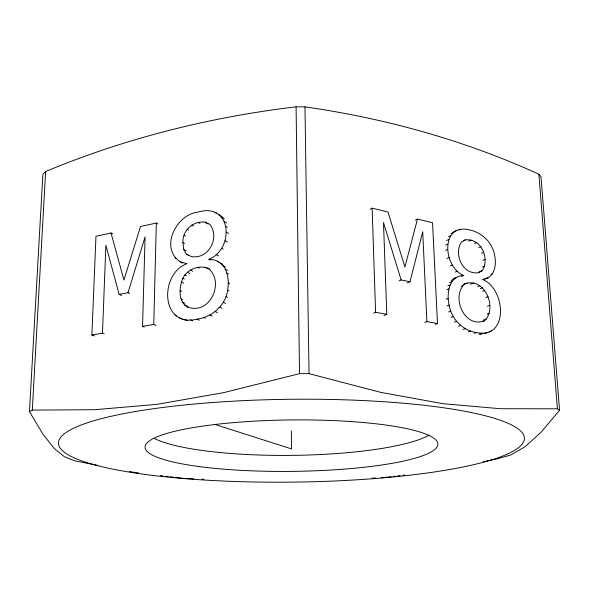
<?xml version="1.0" encoding="UTF-8"?>
<svg xmlns="http://www.w3.org/2000/svg" width="589" height="589" viewBox="0 0 589 589"><rect width="100%" height="100%" fill="white"/><g stroke="black" fill="none" stroke-linecap="round" stroke-linejoin="round"><path stroke-width="0.88" d="M461.585 276.403L463.727 275.49C442.67 267.281 440.152 221.714 470.331 230.1C480.58 232.441 489.349 239.959 493.111 249.788C496.844 259.764 497.064 275.49 484.776 279.179M156.188 325.496L153.758 324.458L156.321 223.032L140.535 226.493L123.926 280.033L111.019 232.964L95.97 236.263L91.884 334.986L94.431 335.951M144.187 327.05L142.56 326.365L145.078 236.911L128.004 292.704L119.14 294.367L105.873 245.289L102.479 333.183L104.165 333.838M97.531 465.317L74.656 460.804L64.525 456.799L54.173 448.457L42.864 434.049L29.45 411.615L32.292 410.099L45.625 171.517C125.604 138.194 210.126 117.093 296.09 106.815L304.962 106.881C385.64 118.352 464.662 140.388 538.876 174.189L541.019 176.958L559.55 410.283L540.886 432.429L525.123 446.698L510.678 455.01L496.52 459.052L483.105 461.769M29.45 411.615L42.879 174.307L45.625 171.517M464.677 283.986C450.74 296.635 464.5 328.986 484.659 320.674C498.228 307.112 483.569 274.975 463.241 284.583M465.339 239.878L461.349 242.027C453.567 254.249 462.498 275.011 478.474 272.759L482.413 270.565C489.893 258.35 481.154 237.949 465.339 239.878L463.219 240.864M488.384 277.691L482.501 279.503C505.576 288.271 509.389 339.558 476.346 332.564C462.475 330.466 451.358 318.804 449.112 305.073C446.462 293.675 448.759 275.91 463.727 275.49M180.16 261.847L187.007 263.644C159.221 273.701 160.341 328.11 196.984 319.164C212.018 317.154 225.506 305.536 227.641 290.178C230.108 276.477 225.624 259.337 208.867 259.344C234.716 248.897 231.705 202.402 198.537 211.959C175.485 214.168 158.154 250.384 182.494 263.084M182.936 242.624C182.273 230.571 193.126 220.654 205.038 222.134L209.868 224.357C220.176 237.507 208.675 259.705 191.359 256.568L186.617 254.286L183.775 249.611L182.936 242.624L184.475 243.478M188.443 307.436C177.672 302.54 179.093 287.403 182.818 278.251C187.39 268.827 200.451 264.063 209.713 269.092M407.198 283L409.988 281.763L422.711 231.749L426.885 321.616L424.75 322.448M435.352 324.37L437.494 323.545L432.54 222.708L417.483 219.079L404.908 266.994L387.945 211.959L372.145 208.153L370.142 209.264M415.422 220.139L417.483 219.079M453.007 232.228L456.519 230.542M451.108 233.649L453.213 232.64M459.045 230.078L460.451 229.401M448.45 236.704L450.556 235.696M446.639 240.518L448.744 239.517M445.659 245.083L447.765 244.096M445.534 250.413L447.647 249.434M468.8 241.151L470.928 240.172M474.543 243.522L476.678 242.55M446.896 258.49L449.017 257.526M399.04 280.894L401.124 279.959L409.988 281.763M478.842 247.571L480.985 246.607M450.276 265.978L452.404 265.035M481.618 253.196L483.76 252.254M455.319 272.052L457.454 271.124M482.862 260.331L485.019 259.396M453.199 278.803L456.762 277.279M373.522 313.157L375.583 312.28L386.789 314.312L383.483 222.554L401.124 279.959M451.174 280.393L454.023 279.179M482.457 267.001L484.614 266.081M449.657 282.654L451.792 281.748M478.82 272.081L482.413 270.565M447.934 285.886L450.07 284.988M384.006 315.476L386.789 314.312M446.779 289.736L448.914 288.846M465.03 283.861L467.18 282.963M461.165 286.313L462.601 285.717M491.116 274.378L492.566 273.782M470.589 284.244L473.468 283.059M446.182 299.286L448.325 298.409M477.708 286.526L479.873 285.643M480.359 288.625L482.531 287.749M482.663 291.26L484.835 290.392M446.963 305.934L449.112 305.073M448.597 311.979L450.747 311.132M485.881 297.651L488.06 296.797M451.078 317.405L453.236 316.573M487.427 306.251L489.614 305.411M454.391 322.198L456.563 321.38M486.97 314.099L489.164 313.282M458.441 326.254L460.613 325.452M483.731 319.908L486.654 318.833M482.465 321.476L484.659 320.674M463.087 329.465L465.266 328.669M468.336 331.828L470.523 331.04M474.16 333.352L476.346 332.564M479.181 334.177L482.111 333.138M489.179 331.835L491.388 331.055M484.18 333.668L487.118 332.63M559.55 410.283L557.393 408.81L500.378 408.714L442.876 403.686L380.855 392.384L309.041 373.647L299.514 373.662L223.43 392.679L156.976 404.341L94.689 409.716L32.292 410.099M91.884 334.986L102.479 333.183M142.56 326.365L153.758 324.458M391.192 476.773L381.193 477.738M392.996 476.538L395.712 476.199M397.516 475.964L400.233 475.625M402.942 475.279L404.753 475.051M480.116 334.265L481.78 334.096M372.02 478.143L375.686 477.981M193.825 478.857L184.71 478.526L175.662 477.429M202.034 479.151L203.86 479.218M135.838 472.621L138.555 472.952M160.274 475.573L162.991 475.897M165.7 476.229L168.417 476.553M170.228 476.773L173.851 477.208M426.885 321.616L437.494 323.545M129.587 471.487L134.933 472.511M182.457 319.15L184.99 319.945M215.051 424.492L291.511 448.899L291.319 430.993M186.882 306.7C209.691 316.286 225.278 282.028 208.197 268.267M119.14 294.367L121.614 295.472M179.299 317.729L181.67 318.796M175.029 315.027L176.612 315.741M184.372 319.326L187.516 320.747M190.262 319.805L192.61 320.88M128.004 292.704L129.632 293.447M196.984 319.164L199.318 320.239M203.794 317.515L205.333 318.237M184.342 304.785L187.471 306.265M209.875 314.968L212.173 316.065M182.391 302.179L184.747 303.291M181.029 298.94L182.597 299.691M215.213 311.537L217.503 312.641M180.05 290.591L181.618 291.356M219.793 307.215L222.068 308.334M181.338 281.94L183.68 283.11M223.349 302.282L225.609 303.423M182.818 278.251L184.379 279.039M184.858 274.982L186.411 275.777M225.992 296.591L227.494 297.364M187.398 272.236L189.717 273.443M111.019 232.964L112.646 233.811M190.394 270.042L192.706 271.257M227.641 290.178L229.143 290.966M174.926 257.724L176.486 258.549M228.223 283.066L229.717 283.869M197.764 267.318L199.296 268.142M205.171 267.2L208.219 268.849M186.617 254.286L188.156 255.125M227.015 273.141L228.51 273.966M183.775 249.611L186.095 250.877M208.867 259.344L210.383 260.183M225.469 269.151L227.707 270.395M223.29 265.801L225.535 267.053M217.194 261.17L218.696 262.009M220.522 263.136L222.775 264.387M156.321 223.032L157.889 223.916M216.192 254.595L218.438 255.876M184.033 235.144L185.572 236.012M187.037 229.224L188.568 230.108M221.678 248.308L223.172 249.176M191.852 224.969L193.376 225.867M225.123 240.732L227.347 242.057M198.39 222.48L199.907 223.386M205.038 222.134L208.042 223.953M226.309 232.125L228.525 233.472M225.867 226.441L227.347 227.354M224.468 221.619L226.684 223.003M222.127 217.658L224.343 219.049M218.85 214.543L223.121 217.65M214.764 212.342L216.251 213.277M538.876 174.189L557.393 408.81M372.145 208.153L375.583 312.28M304.962 106.881L309.041 373.647M296.09 106.815L299.514 373.662M429.315 435.043A145.733 27.882 -0.6 0 1 292.711 455.371A145.733 27.882 -0.6 0 1 154.2 438.349M131.163 472.407A232.979 41.436 -0.6 0 0 517.996 448.045A232.979 41.436 -0.6 0 0 225.138 401.654A232.979 41.436 -0.6 0 0 131.163 472.407M198.721 466.51A146.411 25.725 -0.6 0 0 435.948 448.354A146.411 25.725 -0.6 0 0 239.76 422.122A146.411 25.725 -0.6 0 0 198.721 466.51"/></g></svg>
